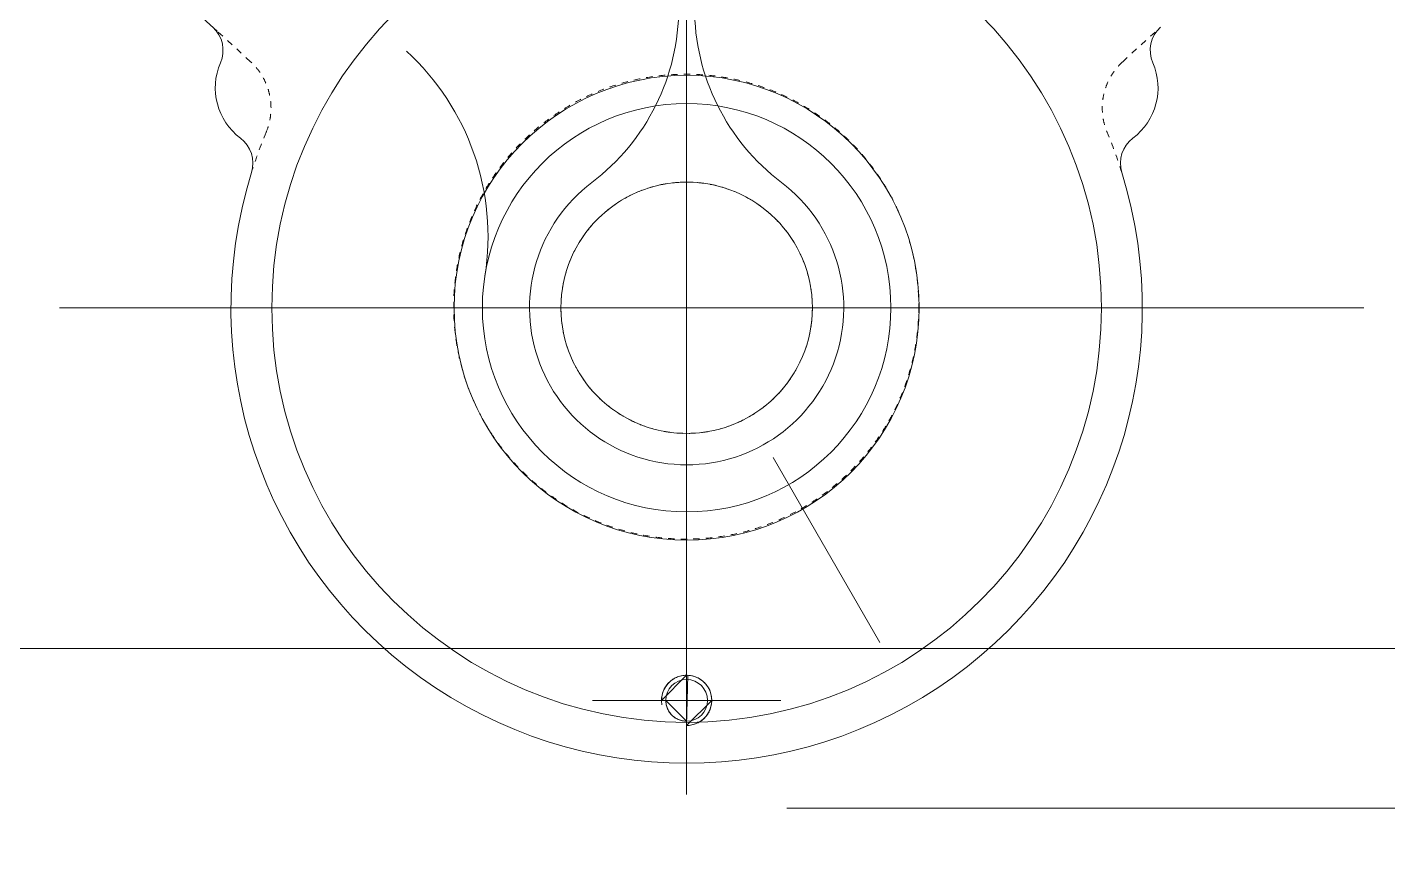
# Model space of a CAD drawing. Header units: millimetres. Extents: x 2 to 671028, y -1 to 511258.
# Drawn here: x 109157 to 114655, y 104226 to 107528 of the extents above; entities that cross this region are included whole.
import ezdxf

# ---------------------------------------------------------------- set-up
doc = ezdxf.new("R2010")
doc.units = ezdxf.units.MM
doc.header["$LTSCALE"] = 25.4
for name, pattern in [('ACAD_ISO02W100', [15, 12, -3]), ('CENTER', [50.8, 31.75, -6.35, 6.35, -6.35]), ('点画线', [18, 12, -2, 2, -2]), ('虚线', [2, 1, -1])]:
    doc.linetypes.add(name, pattern=pattern)
for name, color, linetype, lineweight in [('CAXA1', 5, 'CENTER', 5), ('中心线层', 5, 'CENTER', 5), ('细实线层', 7, 'Continuous', 5), ('虚线层', 6, 'ACAD_ISO02W100', 5)]:
    doc.layers.add(name, color=color, linetype=linetype, lineweight=lineweight)

msp = doc.modelspace()

# ---------------------------------------------------------------- linework, layer by layer
at = {"color": 7, "lineweight": 5}
for p, q in [((111504.08, 106395.13), (111504.08, 106393.67)), ((116346.95, 105015.85), (90079.74, 105015.85)), ((111719.98, 104806.17), (111821.58, 104907.77)), ((111733.59, 104856.97), (111731.06, 104852.29)), ((111736.37, 104861.5), (111733.59, 104856.97)), ((111739.39, 104865.89), (111736.37, 104861.5)), ((111742.62, 104870.11), (111739.39, 104865.89)), ((111746.08, 104874.15), (111742.62, 104870.11)), ((111749.74, 104878.01), (111746.08, 104874.15)), ((111753.6, 104881.67), (111749.74, 104878.01)), ((111757.64, 104885.13), (111753.6, 104881.67)), ((111761.86, 104888.36), (111757.64, 104885.13)), ((111766.25, 104891.38), (111761.86, 104888.36)), ((111770.78, 104894.16), (111766.25, 104891.38)), ((111775.46, 104896.69), (111770.78, 104894.16)), ((111780.26, 104898.98), (111775.46, 104896.69)), ((111785.17, 104901.02), (111780.26, 104898.98)), ((111790.19, 104902.8), (111785.17, 104901.02)), ((111795.29, 104904.31), (111790.19, 104902.8)), ((111800.46, 104905.55), (111795.29, 104904.31)), ((111805.69, 104906.52), (111800.46, 104905.55)), ((111810.96, 104907.21), (111805.69, 104906.52)), ((111816.27, 104907.63), (111810.96, 104907.21)), ((111821.58, 104907.77), (111816.27, 104907.63)), ((111826.9, 104907.63), (111821.58, 104704.57)), ((111832.2, 104907.21), (111826.9, 104907.63)), ((111837.48, 104906.52), (111832.2, 104907.21)), ((111842.71, 104905.55), (111837.48, 104906.52)), ((111847.88, 104904.31), (111842.71, 104905.55)), ((111852.98, 104902.8), (111847.88, 104904.31)), ((111857.99, 104901.02), (111852.98, 104902.8)), ((111862.91, 104898.98), (111857.99, 104901.02)), ((111867.71, 104896.69), (111862.91, 104898.98)), ((111872.38, 104894.16), (111867.71, 104896.69)), ((111876.92, 104891.38), (111872.38, 104894.16)), ((111881.3, 104888.36), (111876.92, 104891.38)), ((111885.52, 104885.13), (111881.3, 104888.36)), ((111889.57, 104881.67), (111885.52, 104885.13)), ((111893.42, 104878.01), (111889.57, 104881.67)), ((111897.09, 104874.15), (111893.42, 104878.01)), ((111900.54, 104870.11), (111897.09, 104874.15)), ((111903.78, 104865.89), (111900.54, 104870.11)), ((111906.79, 104861.5), (111903.78, 104865.89)), ((111909.57, 104856.97), (111906.79, 104861.5)), ((111912.11, 104852.29), (111909.57, 104856.97)), ((111720.12, 104811.49), (111719.98, 104806.17)), ((111737.17, 104806.17), (111719.98, 104806.17)), ((111719.98, 104806.17), (111923.18, 104806.17)), ((111720.54, 104816.79), (111720.12, 104811.49)), ((111721.23, 104822.06), (111720.54, 104816.79)), ((111722.2, 104827.29), (111721.23, 104822.06)), ((111723.44, 104832.46), (111722.2, 104827.29)), ((111724.96, 104837.56), (111723.44, 104832.46)), ((111726.73, 104842.58), (111724.96, 104837.56)), ((111728.77, 104847.49), (111726.73, 104842.58)), ((111731.06, 104852.29), (111728.77, 104847.49)), ((111821.58, 104721.75), (111737.17, 104806.17)), ((111737.17, 104806.17), (111737.28, 104801.75)), ((111821.58, 104721.75), (111737.17, 104806.17)), ((111737.28, 104801.75), (111737.63, 104797.34)), ((111923.18, 104806.17), (111821.58, 104704.57)), ((111914.4, 104847.49), (111912.11, 104852.29)), ((111916.43, 104842.58), (111914.4, 104847.49)), ((111918.21, 104837.56), (111916.43, 104842.58)), ((111919.72, 104832.46), (111918.21, 104837.56)), ((111920.96, 104827.29), (111919.72, 104832.46)), ((111921.93, 104822.06), (111920.96, 104827.29)), ((111922.63, 104816.79), (111921.93, 104822.06)), ((111923.04, 104811.49), (111922.63, 104816.79)), ((111922.63, 104795.55), (111923.04, 104800.85)), ((111923.18, 104806.17), (111923.04, 104811.49)), ((111923.04, 104800.85), (111923.18, 104806.17)), ((111737.63, 104797.34), (111738.21, 104792.96)), ((111738.21, 104792.96), (111739.01, 104788.62)), ((111739.01, 104788.62), (111740.04, 104784.32)), ((111740.04, 104784.32), (111741.3, 104780.08)), ((111741.3, 104780.08), (111742.77, 104775.92)), ((111742.77, 104775.92), (111744.47, 104771.83)), ((111744.47, 104771.83), (111746.37, 104767.85)), ((111746.37, 104767.85), (111748.48, 104763.96)), ((111748.48, 104763.96), (111750.79, 104760.19)), ((111750.79, 104760.19), (111753.29, 104756.55)), ((111753.29, 104756.55), (111755.98, 104753.04)), ((111755.98, 104753.04), (111758.85, 104749.68)), ((111758.85, 104749.68), (111761.89, 104746.48)), ((111761.89, 104746.48), (111765.1, 104743.44)), ((111900.54, 104742.23), (111903.78, 104746.45)), ((111903.78, 104746.45), (111906.79, 104750.83)), ((111906.79, 104750.83), (111909.57, 104755.37)), ((111909.57, 104755.37), (111912.11, 104760.04)), ((111912.11, 104760.04), (111914.4, 104764.84)), ((111914.4, 104764.84), (111916.43, 104769.76)), ((111916.43, 104769.76), (111918.21, 104774.77)), ((111918.21, 104774.77), (111919.72, 104779.87)), ((111919.72, 104779.87), (111920.96, 104785.04)), ((111920.96, 104785.04), (111921.93, 104790.27)), ((111921.93, 104790.27), (111922.63, 104795.55)), ((111765.1, 104743.44), (111768.46, 104740.57)), ((111768.46, 104740.57), (111771.96, 104737.88)), ((111771.96, 104737.88), (111775.61, 104735.37)), ((111775.61, 104735.37), (111779.38, 104733.06)), ((111779.38, 104733.06), (111783.26, 104730.95)), ((111783.26, 104730.95), (111787.25, 104729.05)), ((111787.25, 104729.05), (111791.33, 104727.36)), ((111791.33, 104727.36), (111795.5, 104725.89)), ((111795.5, 104725.89), (111799.73, 104724.63)), ((111799.73, 104724.63), (111804.03, 104723.6)), ((111804.03, 104723.6), (111808.38, 104722.79)), ((111808.38, 104722.79), (111812.76, 104722.22)), ((111812.76, 104722.22), (111817.16, 104721.87)), ((111817.16, 104721.87), (111821.58, 104721.75)), ((111821.58, 104704.57), (111821.58, 104721.75)), ((111821.58, 104704.57), (111826.9, 104704.71)), ((111826.9, 104704.71), (111832.2, 104705.13)), ((111832.2, 104705.13), (111837.48, 104705.82)), ((111837.48, 104705.82), (111842.71, 104706.79)), ((111842.71, 104706.79), (111847.88, 104708.03)), ((111847.88, 104708.03), (111852.98, 104709.54)), ((111852.98, 104709.54), (111857.99, 104711.32)), ((111857.99, 104711.32), (111862.91, 104713.35)), ((111862.91, 104713.35), (111867.71, 104715.64)), ((111867.71, 104715.64), (111872.38, 104718.18)), ((111872.38, 104718.18), (111876.92, 104720.96)), ((111876.92, 104720.96), (111881.3, 104723.97)), ((111881.3, 104723.97), (111885.52, 104727.21)), ((111885.52, 104727.21), (111889.57, 104730.67)), ((111889.57, 104730.67), (111893.42, 104734.33)), ((111893.42, 104734.33), (111897.09, 104738.18)), ((111897.09, 104738.18), (111900.54, 104742.23)), ((127472.99, 104370.71), (112226.6, 104370.7))]:
    msp.add_line(p, q, dxfattribs=at)
for centre, radius in [((111821.58, 106393.67), 1676.4), ((111821.58, 106393.67), 939.8), ((111821.58, 106393.67), 508), ((111821.58, 104806.17), 84.41), ((103213.35, 94659.48), 9811.04)]:
    msp.add_circle(centre, radius, dxfattribs=at)
for centre, radius, start, end in [((103219.97, 101010.37), 14795.5, 301.355793, 238.585014), ((103206.5, 101010.37), 13868.4, 303.508424, 236.55604), ((110900.83, 107608.08), 889, 307.1689, 0), ((112742.33, 107608.08), 889, 180, 232.8311), ((110170.58, 107282.67), 254, 156.53158, 233.0974), ((113472.58, 107282.67), 254, 306.9026, 23.46842), ((113472.58, 107282.67), 254, 306.9026, 23.46838), ((111821.58, 106393.67), 1841.5, 162.73206, 17.26794), ((111821.58, 106393.67), 635, 127.1689, 52.8311)]:
    msp.add_arc(centre, radius, start, end, dxfattribs=at)
msp.add_open_spline([(113756.06, 111546.46), (112864.76, 112500.68), (110828.57, 114210.56), (107205.9, 115926.71), (103206.46, 116616.51), (99134.75, 116199.62), (95271.92, 114747.14), (91886.62, 112322.04), (89225.21, 109071.49), (87483.93, 105213.15), (86756.39, 100999.07), (87250.69, 96719.95), (88797.38, 92676.33), (91368.61, 89151.74), (94783.64, 86393.33), (98824.37, 84605.58), (103217.92, 83906.81), (107669.52, 84391.84), (111873.72, 86012.49), (115532.96, 88690.99), (118399.43, 92241.38), (120258.47, 96440.21), (120722.94, 99481.24), (120765.24, 101003.64)], degree=3, knots=[0, 0, 0, 0, 6187.6660257, 12450.3554582, 18783.7763803, 25175.5539804, 31622.0656792, 38124.7135948, 44683.2378582, 51298.5509218, 57973.8707278, 64697.0192939, 71462.7486572, 78273.5017955, 85129.2788968, 92030.0801453, 98977.2858434, 105969.7011519, 113006.6229991, 120087.9511857, 127214.4959448, 134386.4928487, 141603.6632662, 141603.6632662, 141603.6632662, 141603.6632662], dxfattribs=at)
at = {"layer": 'CAXA1', "linetype": 'CENTER', "lineweight": 5, "ltscale": 3}
for p, q in [((111821.58, 111390.44), (111821.58, 104425.17)), ((111821.58, 110532.77), (111821.58, 104425.17)), ((111821.58, 108474.08), (111821.58, 105568.17)), ((111821.58, 108363.23), (111821.58, 104946.03)), ((111821.58, 104641.07), (111821.58, 108146.27)), ((111821.58, 105377.67), (111821.58, 107409.67)), ((109286.68, 106393.67), (114558.67, 106393.67)), ((109286.68, 106393.67), (114558.67, 106393.67)), ((113800.13, 106393.67), (109880.92, 106393.67)), ((110068.98, 106393.67), (113574.18, 106393.67)), ((112647.08, 106393.67), (110996.08, 106393.67)), ((113383.68, 106393.67), (112799.48, 106393.67)), ((112170.85, 105788.73), (112602.63, 105040.85)), ((111821.58, 105187.17), (111821.58, 104425.17)), ((112202.58, 104806.17), (111440.58, 104806.17))]:
    msp.add_line(p, q, dxfattribs=at)
for radius in [14351, 13716]:
    msp.add_circle((103219.97, 101010.37), radius, dxfattribs=at)
at = {"layer": '中心线层', "color": 7, "linetype": '点画线', "lineweight": 5}
for p, q in [((111821.58, 104628.37), (111821.58, 104983.97)), ((111643.78, 104806.17), (111999.38, 104806.17))]:
    msp.add_line(p, q, dxfattribs=at)
at = {"layer": '细实线层', "color": 7, "linetype": 'Continuous', "lineweight": 5}
msp.add_line((109924.52, 107511.98), (109709.01, 107709.19), dxfattribs=at)
msp.add_circle((111821.58, 106393.67), 825.5, dxfattribs=at)
for centre, radius, start, end in [((109821.1, 107434.4), 127, 336.53172, 47.49995), ((113822.07, 107434.4), 127, 132.50005, 203.46828), ((110002.83, 106682.21), 1016, 350.98538, 47.5), ((109941.81, 106978), 127, 342.73206, 53.0974), ((113701.36, 106978), 127, 126.9026, 197.26794), ((113701.36, 106978), 127, 126.9026, 197.26794)]:
    msp.add_arc(centre, radius, start, end, dxfattribs=at)
at = {"layer": '细实线层', "color": 7, "lineweight": 5}
msp.add_arc((111821.58, 104806.17), 101.6, 270, 190, dxfattribs=at)
at = {"layer": '虚线层', "color": 7, "linetype": '虚线', "lineweight": 5}
for p, q in [((110059.39, 107388.56), (109924.52, 107511.98)), ((113583.77, 107388.56), (113718.64, 107511.98))]:
    msp.add_line(p, q, dxfattribs=at)
for centre, radius in [((111819.94, 106398.19), 939.8), ((111821.58, 106393.67), 508)]:
    msp.add_circle(centre, radius, dxfattribs=at)
for centre, radius, start, end in [((109887.92, 107201.17), 254, 337.33443, 47.53833), ((113755.25, 107201.17), 254, 132.46167, 202.66557), ((111821.58, 106393.67), 1841.5, 157.33443, 162.73206), ((111821.58, 106393.67), 1841.5, 17.26794, 22.66557)]:
    msp.add_arc(centre, radius, start, end, dxfattribs=at)

doc.saveas('drawing.dxf')
